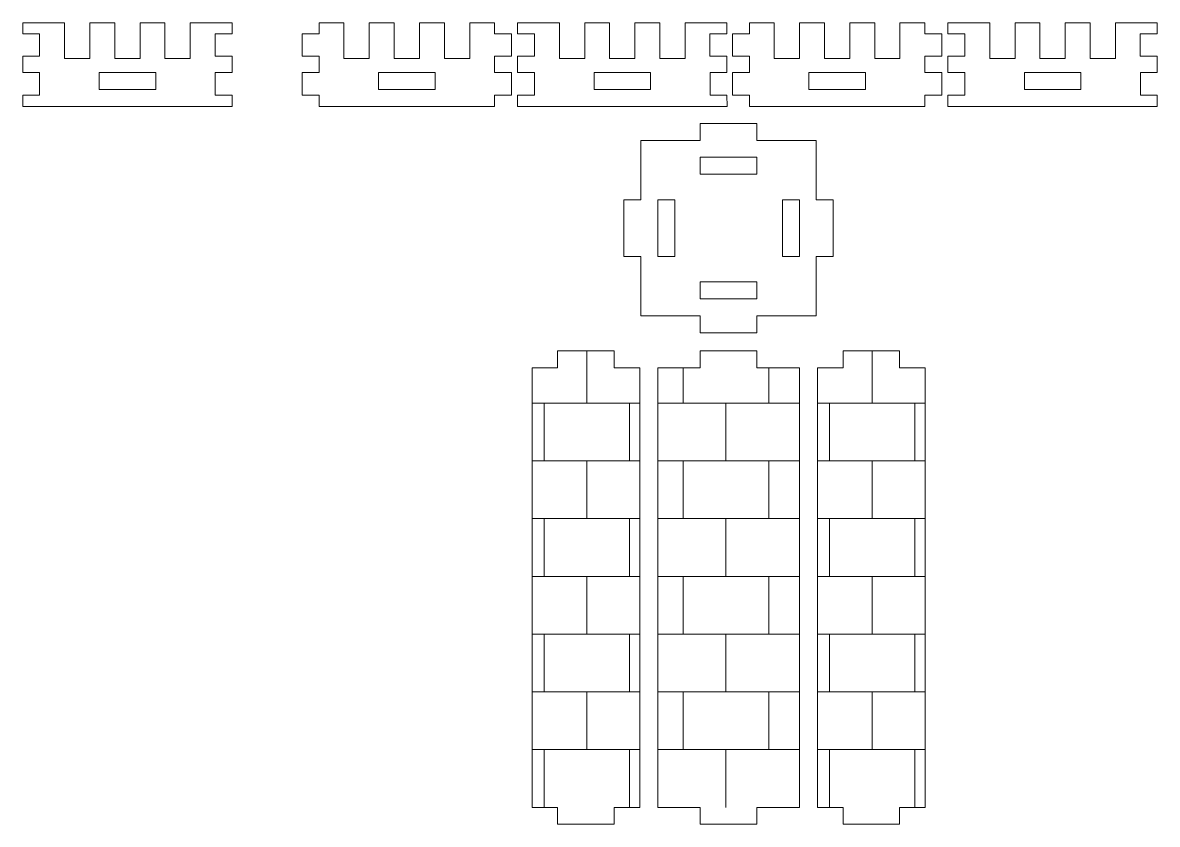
# Model space of a CAD drawing. Header units: millimetres. Extents: x -421 to 418, y -426 to 431.
# Drawn here: x 217.2 to 417.9, y -30.4 to 111.4 of the extents above; entities that cross this region are included whole.
import ezdxf

# ---------------------------------------------------------------- set-up
doc = ezdxf.new("R2010")
doc.units = ezdxf.units.MM
doc.header["$MEASUREMENT"] = 0
doc.layers.add('layer 1', color=7, linetype='Continuous')

msp = doc.modelspace()

# ---------------------------------------------------------------- linework, layer by layer
at = {"layer": 'layer 1', "color": 250, "lineweight": 9}
for points, knots in [([(217.2082, 96.5401), (217.2082, 96.5401), (217.2078, 98.5401), (217.2078, 98.5401), (217.2078, 98.5401), (217.2078, 98.5401), (220.2082, 98.5401), (220.2082, 98.5401), (220.2082, 98.5401), (220.2082, 98.5401), (220.2082, 102.5401), (220.2082, 102.5401), (220.2082, 102.5401), (220.2082, 102.5401), (217.2071, 102.5401), (217.2071, 102.5401), (217.2071, 102.5401), (217.2071, 102.5401), (217.2066, 105.4029), (217.2066, 105.4029), (217.2066, 105.4029), (217.2066, 105.4029), (220.1899, 105.4029), (220.1899, 105.4029), (220.1899, 105.4029), (220.1899, 105.4029), (220.1899, 109.4029), (220.1899, 109.4029), (220.1899, 109.4029), (220.1899, 109.4029), (217.2059, 109.4029), (217.2059, 109.4029), (217.2059, 109.4029), (217.2059, 109.4029), (217.2056, 111.3501), (217.2056, 111.3501), (217.2056, 111.3501), (217.2056, 111.3501), (224.6071, 111.3501), (224.6071, 111.3501), (224.6071, 111.3501), (224.6071, 111.3501), (224.6071, 105.0354), (224.6071, 105.0354), (224.6071, 105.0354), (224.6071, 105.0354), (229.0857, 105.0354), (229.0857, 105.0354), (229.0857, 105.0354), (229.0857, 105.0354), (229.0857, 111.3501), (229.0857, 111.3501), (229.0857, 111.3501), (229.0857, 111.3501), (233.4872, 111.3501), (233.4872, 111.3501), (233.4872, 111.3501), (233.4872, 111.3501), (233.4872, 105.0354), (233.4872, 105.0354), (233.4872, 105.0354), (233.4872, 105.0354), (237.9658, 105.0354), (237.9658, 105.0354), (237.9658, 105.0354), (237.9658, 105.0354), (237.9658, 111.3501), (237.9658, 111.3501), (237.9658, 111.3501), (237.9658, 111.3501), (242.3674, 111.3501), (242.3674, 111.3501), (242.3674, 111.3501), (242.3674, 111.3501), (242.3674, 105.0354), (242.3674, 105.0354), (242.3674, 105.0354), (242.3674, 105.0354), (246.8461, 105.0354), (246.8461, 105.0354), (246.8461, 105.0354), (246.8461, 105.0354), (246.8461, 111.3501), (246.8461, 111.3501), (246.8461, 111.3501), (246.8461, 111.3501), (254.2477, 111.3501), (254.2477, 111.3501), (254.2477, 111.3501), (254.2477, 111.3501), (254.2491, 109.4029), (254.2491, 109.4029), (254.2491, 109.4029), (254.2491, 109.4029), (251.2441, 109.4029), (251.2441, 109.4029), (251.2441, 109.4029), (251.2441, 109.4029), (251.2441, 105.4029), (251.2441, 105.4029), (251.2441, 105.4029), (251.2441, 105.4029), (254.252, 105.4029), (254.252, 105.4029), (254.252, 105.4029), (254.252, 105.4029), (254.254, 102.5401), (254.254, 102.5401), (254.254, 102.5401), (254.254, 102.5401), (251.2581, 102.5401), (251.2581, 102.5401), (251.2581, 102.5401), (251.2581, 102.5401), (251.2581, 98.5401), (251.2581, 98.5401), (251.2581, 98.5401), (251.2581, 98.5401), (254.2569, 98.5401), (254.2569, 98.5401), (254.2569, 98.5401), (254.2569, 98.5401), (254.2583, 96.5401), (254.2583, 96.5401), (254.2583, 96.5401), (254.2583, 96.5401), (217.2082, 96.5401), (217.2082, 96.5401)], [0, 0, 0, 0, 0.03030303, 0.03030303, 0.03030303, 0.03030303, 0.06060606, 0.06060606, 0.06060606, 0.06060606, 0.09090909, 0.09090909, 0.09090909, 0.09090909, 0.12121212, 0.12121212, 0.12121212, 0.12121212, 0.15151515, 0.15151515, 0.15151515, 0.15151515, 0.18181818, 0.18181818, 0.18181818, 0.18181818, 0.21212121, 0.21212121, 0.21212121, 0.21212121, 0.24242424, 0.24242424, 0.24242424, 0.24242424, 0.27272727, 0.27272727, 0.27272727, 0.27272727, 0.3030303, 0.3030303, 0.3030303, 0.3030303, 0.33333333, 0.33333333, 0.33333333, 0.33333333, 0.36363636, 0.36363636, 0.36363636, 0.36363636, 0.39393939, 0.39393939, 0.39393939, 0.39393939, 0.42424242, 0.42424242, 0.42424242, 0.42424242, 0.45454545, 0.45454545, 0.45454545, 0.45454545, 0.48484848, 0.48484848, 0.48484848, 0.48484848, 0.51515152, 0.51515152, 0.51515152, 0.51515152, 0.54545455, 0.54545455, 0.54545455, 0.54545455, 0.57575758, 0.57575758, 0.57575758, 0.57575758, 0.60606061, 0.60606061, 0.60606061, 0.60606061, 0.63636364, 0.63636364, 0.63636364, 0.63636364, 0.66666667, 0.66666667, 0.66666667, 0.66666667, 0.6969697, 0.6969697, 0.6969697, 0.6969697, 0.72727273, 0.72727273, 0.72727273, 0.72727273, 0.75757576, 0.75757576, 0.75757576, 0.75757576, 0.78787879, 0.78787879, 0.78787879, 0.78787879, 0.81818182, 0.81818182, 0.81818182, 0.81818182, 0.84848485, 0.84848485, 0.84848485, 0.84848485, 0.87878788, 0.87878788, 0.87878788, 0.87878788, 0.90909091, 0.90909091, 0.90909091, 0.90909091, 0.93939394, 0.93939394, 0.93939394, 0.93939394, 1, 1, 1, 1]), ([(269.6519, 96.5401), (269.6519, 96.5401), (269.6515, 98.5401), (269.6515, 98.5401), (269.6515, 98.5401), (269.6515, 98.5401), (266.6552, 98.5401), (266.6552, 98.5401), (266.6552, 98.5401), (266.6552, 98.5401), (266.6552, 102.5401), (266.6552, 102.5401), (266.6552, 102.5401), (266.6552, 102.5401), (269.6508, 102.5401), (269.6508, 102.5401), (269.6508, 102.5401), (269.6508, 102.5401), (269.6503, 105.4029), (269.6503, 105.4029), (269.6503, 105.4029), (269.6503, 105.4029), (266.6403, 105.4029), (266.6403, 105.4029), (266.6403, 105.4029), (266.6403, 105.4029), (266.6403, 109.4029), (266.6403, 109.4029), (266.6403, 109.4029), (266.6403, 109.4029), (269.6496, 109.4029), (269.6496, 109.4029), (269.6496, 109.4029), (269.6496, 109.4029), (269.6493, 111.3501), (269.6493, 111.3501), (269.6493, 111.3501), (269.6493, 111.3501), (274.0508, 111.3501), (274.0508, 111.3501), (274.0508, 111.3501), (274.0508, 111.3501), (274.0508, 105.0354), (274.0508, 105.0354), (274.0508, 105.0354), (274.0508, 105.0354), (278.5294, 105.0354), (278.5294, 105.0354), (278.5294, 105.0354), (278.5294, 105.0354), (278.5294, 111.3501), (278.5294, 111.3501), (278.5294, 111.3501), (278.5294, 111.3501), (282.9309, 111.3501), (282.9309, 111.3501), (282.9309, 111.3501), (282.9309, 111.3501), (282.9309, 105.0354), (282.9309, 105.0354), (282.9309, 105.0354), (282.9309, 105.0354), (287.4095, 105.0354), (287.4095, 105.0354), (287.4095, 105.0354), (287.4095, 105.0354), (287.4095, 111.3501), (287.4095, 111.3501), (287.4095, 111.3501), (287.4095, 111.3501), (291.8111, 111.3501), (291.8111, 111.3501), (291.8111, 111.3501), (291.8111, 111.3501), (291.8111, 105.0354), (291.8111, 105.0354), (291.8111, 105.0354), (291.8111, 105.0354), (296.2898, 105.0354), (296.2898, 105.0354), (296.2898, 105.0354), (296.2898, 105.0354), (296.2898, 111.3501), (296.2898, 111.3501), (296.2898, 111.3501), (296.2898, 111.3501), (300.6914, 111.3501), (300.6914, 111.3501), (300.6914, 111.3501), (300.6914, 111.3501), (300.6928, 109.4029), (300.6928, 109.4029), (300.6928, 109.4029), (300.6928, 109.4029), (303.6865, 109.4029), (303.6865, 109.4029), (303.6865, 109.4029), (303.6865, 109.4029), (303.6865, 105.4029), (303.6865, 105.4029), (303.6865, 105.4029), (303.6865, 105.4029), (300.6957, 105.4029), (300.6957, 105.4029), (300.6957, 105.4029), (300.6957, 105.4029), (300.6977, 102.5401), (300.6977, 102.5401), (300.6977, 102.5401), (300.6977, 102.5401), (303.702, 102.5401), (303.702, 102.5401), (303.702, 102.5401), (303.702, 102.5401), (303.702, 98.5401), (303.702, 98.5401), (303.702, 98.5401), (303.702, 98.5401), (300.7006, 98.5401), (300.7006, 98.5401), (300.7006, 98.5401), (300.7006, 98.5401), (300.702, 96.5401), (300.702, 96.5401), (300.702, 96.5401), (300.702, 96.5401), (269.6519, 96.5401), (269.6519, 96.5401)], [0, 0, 0, 0, 0.03030303, 0.03030303, 0.03030303, 0.03030303, 0.06060606, 0.06060606, 0.06060606, 0.06060606, 0.09090909, 0.09090909, 0.09090909, 0.09090909, 0.12121212, 0.12121212, 0.12121212, 0.12121212, 0.15151515, 0.15151515, 0.15151515, 0.15151515, 0.18181818, 0.18181818, 0.18181818, 0.18181818, 0.21212121, 0.21212121, 0.21212121, 0.21212121, 0.24242424, 0.24242424, 0.24242424, 0.24242424, 0.27272727, 0.27272727, 0.27272727, 0.27272727, 0.3030303, 0.3030303, 0.3030303, 0.3030303, 0.33333333, 0.33333333, 0.33333333, 0.33333333, 0.36363636, 0.36363636, 0.36363636, 0.36363636, 0.39393939, 0.39393939, 0.39393939, 0.39393939, 0.42424242, 0.42424242, 0.42424242, 0.42424242, 0.45454545, 0.45454545, 0.45454545, 0.45454545, 0.48484848, 0.48484848, 0.48484848, 0.48484848, 0.51515152, 0.51515152, 0.51515152, 0.51515152, 0.54545455, 0.54545455, 0.54545455, 0.54545455, 0.57575758, 0.57575758, 0.57575758, 0.57575758, 0.60606061, 0.60606061, 0.60606061, 0.60606061, 0.63636364, 0.63636364, 0.63636364, 0.63636364, 0.66666667, 0.66666667, 0.66666667, 0.66666667, 0.6969697, 0.6969697, 0.6969697, 0.6969697, 0.72727273, 0.72727273, 0.72727273, 0.72727273, 0.75757576, 0.75757576, 0.75757576, 0.75757576, 0.78787879, 0.78787879, 0.78787879, 0.78787879, 0.81818182, 0.81818182, 0.81818182, 0.81818182, 0.84848485, 0.84848485, 0.84848485, 0.84848485, 0.87878788, 0.87878788, 0.87878788, 0.87878788, 0.90909091, 0.90909091, 0.90909091, 0.90909091, 0.93939394, 0.93939394, 0.93939394, 0.93939394, 1, 1, 1, 1]), ([(304.7652, 96.5401), (304.7652, 96.5401), (304.7648, 98.5401), (304.7648, 98.5401), (304.7648, 98.5401), (304.7648, 98.5401), (307.7652, 98.5401), (307.7652, 98.5401), (307.7652, 98.5401), (307.7652, 98.5401), (307.7652, 102.5401), (307.7652, 102.5401), (307.7652, 102.5401), (307.7652, 102.5401), (304.7641, 102.5401), (304.7641, 102.5401), (304.7641, 102.5401), (304.7641, 102.5401), (304.7636, 105.4029), (304.7636, 105.4029), (304.7636, 105.4029), (304.7636, 105.4029), (307.7469, 105.4029), (307.7469, 105.4029), (307.7469, 105.4029), (307.7469, 105.4029), (307.7469, 109.4029), (307.7469, 109.4029), (307.7469, 109.4029), (307.7469, 109.4029), (304.7629, 109.4029), (304.7629, 109.4029), (304.7629, 109.4029), (304.7629, 109.4029), (304.7626, 111.3501), (304.7626, 111.3501), (304.7626, 111.3501), (304.7626, 111.3501), (312.1641, 111.3501), (312.1641, 111.3501), (312.1641, 111.3501), (312.1641, 111.3501), (312.1641, 105.0354), (312.1641, 105.0354), (312.1641, 105.0354), (312.1641, 105.0354), (316.6427, 105.0354), (316.6427, 105.0354), (316.6427, 105.0354), (316.6427, 105.0354), (316.6427, 111.3501), (316.6427, 111.3501), (316.6427, 111.3501), (316.6427, 111.3501), (321.0442, 111.3501), (321.0442, 111.3501), (321.0442, 111.3501), (321.0442, 111.3501), (321.0442, 105.0354), (321.0442, 105.0354), (321.0442, 105.0354), (321.0442, 105.0354), (325.5228, 105.0354), (325.5228, 105.0354), (325.5228, 105.0354), (325.5228, 105.0354), (325.5228, 111.3501), (325.5228, 111.3501), (325.5228, 111.3501), (325.5228, 111.3501), (329.9244, 111.3501), (329.9244, 111.3501), (329.9244, 111.3501), (329.9244, 111.3501), (329.9244, 105.0354), (329.9244, 105.0354), (329.9244, 105.0354), (329.9244, 105.0354), (334.4031, 105.0354), (334.4031, 105.0354), (334.4031, 105.0354), (334.4031, 105.0354), (334.4031, 111.3501), (334.4031, 111.3501), (334.4031, 111.3501), (334.4031, 111.3501), (341.8047, 111.3501), (341.8047, 111.3501), (341.8047, 111.3501), (341.8047, 111.3501), (341.8061, 109.4029), (341.8061, 109.4029), (341.8061, 109.4029), (341.8061, 109.4029), (338.8011, 109.4029), (338.8011, 109.4029), (338.8011, 109.4029), (338.8011, 109.4029), (338.8011, 105.4029), (338.8011, 105.4029), (338.8011, 105.4029), (338.8011, 105.4029), (341.809, 105.4029), (341.809, 105.4029), (341.809, 105.4029), (341.809, 105.4029), (341.811, 102.5401), (341.811, 102.5401), (341.811, 102.5401), (341.811, 102.5401), (338.8151, 102.5401), (338.8151, 102.5401), (338.8151, 102.5401), (338.8151, 102.5401), (338.8151, 98.5401), (338.8151, 98.5401), (338.8151, 98.5401), (338.8151, 98.5401), (341.8139, 98.5401), (341.8139, 98.5401), (341.8139, 98.5401), (341.8139, 98.5401), (341.8153, 96.5401), (341.8153, 96.5401), (341.8153, 96.5401), (341.8153, 96.5401), (304.7652, 96.5401), (304.7652, 96.5401)], [0, 0, 0, 0, 0.03030303, 0.03030303, 0.03030303, 0.03030303, 0.06060606, 0.06060606, 0.06060606, 0.06060606, 0.09090909, 0.09090909, 0.09090909, 0.09090909, 0.12121212, 0.12121212, 0.12121212, 0.12121212, 0.15151515, 0.15151515, 0.15151515, 0.15151515, 0.18181818, 0.18181818, 0.18181818, 0.18181818, 0.21212121, 0.21212121, 0.21212121, 0.21212121, 0.24242424, 0.24242424, 0.24242424, 0.24242424, 0.27272727, 0.27272727, 0.27272727, 0.27272727, 0.3030303, 0.3030303, 0.3030303, 0.3030303, 0.33333333, 0.33333333, 0.33333333, 0.33333333, 0.36363636, 0.36363636, 0.36363636, 0.36363636, 0.39393939, 0.39393939, 0.39393939, 0.39393939, 0.42424242, 0.42424242, 0.42424242, 0.42424242, 0.45454545, 0.45454545, 0.45454545, 0.45454545, 0.48484848, 0.48484848, 0.48484848, 0.48484848, 0.51515152, 0.51515152, 0.51515152, 0.51515152, 0.54545455, 0.54545455, 0.54545455, 0.54545455, 0.57575758, 0.57575758, 0.57575758, 0.57575758, 0.60606061, 0.60606061, 0.60606061, 0.60606061, 0.63636364, 0.63636364, 0.63636364, 0.63636364, 0.66666667, 0.66666667, 0.66666667, 0.66666667, 0.6969697, 0.6969697, 0.6969697, 0.6969697, 0.72727273, 0.72727273, 0.72727273, 0.72727273, 0.75757576, 0.75757576, 0.75757576, 0.75757576, 0.78787879, 0.78787879, 0.78787879, 0.78787879, 0.81818182, 0.81818182, 0.81818182, 0.81818182, 0.84848485, 0.84848485, 0.84848485, 0.84848485, 0.87878788, 0.87878788, 0.87878788, 0.87878788, 0.90909091, 0.90909091, 0.90909091, 0.90909091, 0.93939394, 0.93939394, 0.93939394, 0.93939394, 1, 1, 1, 1]), ([(345.7839, 96.5401), (345.7839, 96.5401), (345.7835, 98.5401), (345.7835, 98.5401), (345.7835, 98.5401), (345.7835, 98.5401), (342.7872, 98.5401), (342.7872, 98.5401), (342.7872, 98.5401), (342.7872, 98.5401), (342.7872, 102.5401), (342.7872, 102.5401), (342.7872, 102.5401), (342.7872, 102.5401), (345.7828, 102.5401), (345.7828, 102.5401), (345.7828, 102.5401), (345.7828, 102.5401), (345.7823, 105.4029), (345.7823, 105.4029), (345.7823, 105.4029), (345.7823, 105.4029), (342.7723, 105.4029), (342.7723, 105.4029), (342.7723, 105.4029), (342.7723, 105.4029), (342.7723, 109.4029), (342.7723, 109.4029), (342.7723, 109.4029), (342.7723, 109.4029), (345.7816, 109.4029), (345.7816, 109.4029), (345.7816, 109.4029), (345.7816, 109.4029), (345.7813, 111.3501), (345.7813, 111.3501), (345.7813, 111.3501), (345.7813, 111.3501), (350.1828, 111.3501), (350.1828, 111.3501), (350.1828, 111.3501), (350.1828, 111.3501), (350.1828, 105.0354), (350.1828, 105.0354), (350.1828, 105.0354), (350.1828, 105.0354), (354.6614, 105.0354), (354.6614, 105.0354), (354.6614, 105.0354), (354.6614, 105.0354), (354.6614, 111.3501), (354.6614, 111.3501), (354.6614, 111.3501), (354.6614, 111.3501), (359.0629, 111.3501), (359.0629, 111.3501), (359.0629, 111.3501), (359.0629, 111.3501), (359.0629, 105.0354), (359.0629, 105.0354), (359.0629, 105.0354), (359.0629, 105.0354), (363.5415, 105.0354), (363.5415, 105.0354), (363.5415, 105.0354), (363.5415, 105.0354), (363.5415, 111.3501), (363.5415, 111.3501), (363.5415, 111.3501), (363.5415, 111.3501), (367.9431, 111.3501), (367.9431, 111.3501), (367.9431, 111.3501), (367.9431, 111.3501), (367.9431, 105.0354), (367.9431, 105.0354), (367.9431, 105.0354), (367.9431, 105.0354), (372.4218, 105.0354), (372.4218, 105.0354), (372.4218, 105.0354), (372.4218, 105.0354), (372.4218, 111.3501), (372.4218, 111.3501), (372.4218, 111.3501), (372.4218, 111.3501), (376.8234, 111.3501), (376.8234, 111.3501), (376.8234, 111.3501), (376.8234, 111.3501), (376.8248, 109.4029), (376.8248, 109.4029), (376.8248, 109.4029), (376.8248, 109.4029), (379.8185, 109.4029), (379.8185, 109.4029), (379.8185, 109.4029), (379.8185, 109.4029), (379.8185, 105.4029), (379.8185, 105.4029), (379.8185, 105.4029), (379.8185, 105.4029), (376.8277, 105.4029), (376.8277, 105.4029), (376.8277, 105.4029), (376.8277, 105.4029), (376.8297, 102.5401), (376.8297, 102.5401), (376.8297, 102.5401), (376.8297, 102.5401), (379.834, 102.5401), (379.834, 102.5401), (379.834, 102.5401), (379.834, 102.5401), (379.834, 98.5401), (379.834, 98.5401), (379.834, 98.5401), (379.834, 98.5401), (376.8326, 98.5401), (376.8326, 98.5401), (376.8326, 98.5401), (376.8326, 98.5401), (376.834, 96.5401), (376.834, 96.5401), (376.834, 96.5401), (376.834, 96.5401), (345.7839, 96.5401), (345.7839, 96.5401)], [0, 0, 0, 0, 0.03030303, 0.03030303, 0.03030303, 0.03030303, 0.06060606, 0.06060606, 0.06060606, 0.06060606, 0.09090909, 0.09090909, 0.09090909, 0.09090909, 0.12121212, 0.12121212, 0.12121212, 0.12121212, 0.15151515, 0.15151515, 0.15151515, 0.15151515, 0.18181818, 0.18181818, 0.18181818, 0.18181818, 0.21212121, 0.21212121, 0.21212121, 0.21212121, 0.24242424, 0.24242424, 0.24242424, 0.24242424, 0.27272727, 0.27272727, 0.27272727, 0.27272727, 0.3030303, 0.3030303, 0.3030303, 0.3030303, 0.33333333, 0.33333333, 0.33333333, 0.33333333, 0.36363636, 0.36363636, 0.36363636, 0.36363636, 0.39393939, 0.39393939, 0.39393939, 0.39393939, 0.42424242, 0.42424242, 0.42424242, 0.42424242, 0.45454545, 0.45454545, 0.45454545, 0.45454545, 0.48484848, 0.48484848, 0.48484848, 0.48484848, 0.51515152, 0.51515152, 0.51515152, 0.51515152, 0.54545455, 0.54545455, 0.54545455, 0.54545455, 0.57575758, 0.57575758, 0.57575758, 0.57575758, 0.60606061, 0.60606061, 0.60606061, 0.60606061, 0.63636364, 0.63636364, 0.63636364, 0.63636364, 0.66666667, 0.66666667, 0.66666667, 0.66666667, 0.6969697, 0.6969697, 0.6969697, 0.6969697, 0.72727273, 0.72727273, 0.72727273, 0.72727273, 0.75757576, 0.75757576, 0.75757576, 0.75757576, 0.78787879, 0.78787879, 0.78787879, 0.78787879, 0.81818182, 0.81818182, 0.81818182, 0.81818182, 0.84848485, 0.84848485, 0.84848485, 0.84848485, 0.87878788, 0.87878788, 0.87878788, 0.87878788, 0.90909091, 0.90909091, 0.90909091, 0.90909091, 0.93939394, 0.93939394, 0.93939394, 0.93939394, 1, 1, 1, 1]), ([(380.8972, 96.5401), (380.8972, 96.5401), (380.8968, 98.5401), (380.8968, 98.5401), (380.8968, 98.5401), (380.8968, 98.5401), (383.8972, 98.5401), (383.8972, 98.5401), (383.8972, 98.5401), (383.8972, 98.5401), (383.8972, 102.5401), (383.8972, 102.5401), (383.8972, 102.5401), (383.8972, 102.5401), (380.8961, 102.5401), (380.8961, 102.5401), (380.8961, 102.5401), (380.8961, 102.5401), (380.8956, 105.4029), (380.8956, 105.4029), (380.8956, 105.4029), (380.8956, 105.4029), (383.8789, 105.4029), (383.8789, 105.4029), (383.8789, 105.4029), (383.8789, 105.4029), (383.8789, 109.4029), (383.8789, 109.4029), (383.8789, 109.4029), (383.8789, 109.4029), (380.8949, 109.4029), (380.8949, 109.4029), (380.8949, 109.4029), (380.8949, 109.4029), (380.8946, 111.3501), (380.8946, 111.3501), (380.8946, 111.3501), (380.8946, 111.3501), (388.2961, 111.3501), (388.2961, 111.3501), (388.2961, 111.3501), (388.2961, 111.3501), (388.2961, 105.0354), (388.2961, 105.0354), (388.2961, 105.0354), (388.2961, 105.0354), (392.7747, 105.0354), (392.7747, 105.0354), (392.7747, 105.0354), (392.7747, 105.0354), (392.7747, 111.3501), (392.7747, 111.3501), (392.7747, 111.3501), (392.7747, 111.3501), (397.1762, 111.3501), (397.1762, 111.3501), (397.1762, 111.3501), (397.1762, 111.3501), (397.1762, 105.0354), (397.1762, 105.0354), (397.1762, 105.0354), (397.1762, 105.0354), (401.6548, 105.0354), (401.6548, 105.0354), (401.6548, 105.0354), (401.6548, 105.0354), (401.6548, 111.3501), (401.6548, 111.3501), (401.6548, 111.3501), (401.6548, 111.3501), (406.0564, 111.3501), (406.0564, 111.3501), (406.0564, 111.3501), (406.0564, 111.3501), (406.0564, 105.0354), (406.0564, 105.0354), (406.0564, 105.0354), (406.0564, 105.0354), (410.5351, 105.0354), (410.5351, 105.0354), (410.5351, 105.0354), (410.5351, 105.0354), (410.5351, 111.3501), (410.5351, 111.3501), (410.5351, 111.3501), (410.5351, 111.3501), (417.9367, 111.3501), (417.9367, 111.3501), (417.9367, 111.3501), (417.9367, 111.3501), (417.9381, 109.4029), (417.9381, 109.4029), (417.9381, 109.4029), (417.9381, 109.4029), (414.9331, 109.4029), (414.9331, 109.4029), (414.9331, 109.4029), (414.9331, 109.4029), (414.9331, 105.4029), (414.9331, 105.4029), (414.9331, 105.4029), (414.9331, 105.4029), (417.941, 105.4029), (417.941, 105.4029), (417.941, 105.4029), (417.941, 105.4029), (417.943, 102.5401), (417.943, 102.5401), (417.943, 102.5401), (417.943, 102.5401), (414.9471, 102.5401), (414.9471, 102.5401), (414.9471, 102.5401), (414.9471, 102.5401), (414.9471, 98.5401), (414.9471, 98.5401), (414.9471, 98.5401), (414.9471, 98.5401), (417.9459, 98.5401), (417.9459, 98.5401), (417.9459, 98.5401), (417.9459, 98.5401), (417.9473, 96.5401), (417.9473, 96.5401), (417.9473, 96.5401), (417.9473, 96.5401), (380.8972, 96.5401), (380.8972, 96.5401)], [0, 0, 0, 0, 0.03030303, 0.03030303, 0.03030303, 0.03030303, 0.06060606, 0.06060606, 0.06060606, 0.06060606, 0.09090909, 0.09090909, 0.09090909, 0.09090909, 0.12121212, 0.12121212, 0.12121212, 0.12121212, 0.15151515, 0.15151515, 0.15151515, 0.15151515, 0.18181818, 0.18181818, 0.18181818, 0.18181818, 0.21212121, 0.21212121, 0.21212121, 0.21212121, 0.24242424, 0.24242424, 0.24242424, 0.24242424, 0.27272727, 0.27272727, 0.27272727, 0.27272727, 0.3030303, 0.3030303, 0.3030303, 0.3030303, 0.33333333, 0.33333333, 0.33333333, 0.33333333, 0.36363636, 0.36363636, 0.36363636, 0.36363636, 0.39393939, 0.39393939, 0.39393939, 0.39393939, 0.42424242, 0.42424242, 0.42424242, 0.42424242, 0.45454545, 0.45454545, 0.45454545, 0.45454545, 0.48484848, 0.48484848, 0.48484848, 0.48484848, 0.51515152, 0.51515152, 0.51515152, 0.51515152, 0.54545455, 0.54545455, 0.54545455, 0.54545455, 0.57575758, 0.57575758, 0.57575758, 0.57575758, 0.60606061, 0.60606061, 0.60606061, 0.60606061, 0.63636364, 0.63636364, 0.63636364, 0.63636364, 0.66666667, 0.66666667, 0.66666667, 0.66666667, 0.6969697, 0.6969697, 0.6969697, 0.6969697, 0.72727273, 0.72727273, 0.72727273, 0.72727273, 0.75757576, 0.75757576, 0.75757576, 0.75757576, 0.78787879, 0.78787879, 0.78787879, 0.78787879, 0.81818182, 0.81818182, 0.81818182, 0.81818182, 0.84848485, 0.84848485, 0.84848485, 0.84848485, 0.87878788, 0.87878788, 0.87878788, 0.87878788, 0.90909091, 0.90909091, 0.90909091, 0.90909091, 0.93939394, 0.93939394, 0.93939394, 0.93939394, 1, 1, 1, 1]), ([(230.7332, 99.5401), (230.7332, 99.5401), (240.7332, 99.5401), (240.7332, 99.5401), (240.7332, 99.5401), (240.7332, 99.5401), (240.7332, 102.5401), (240.7332, 102.5401), (240.7332, 102.5401), (240.7332, 102.5401), (230.7332, 102.5401), (230.7332, 102.5401), (230.7332, 102.5401), (230.7332, 102.5401), (230.7332, 99.5401), (230.7332, 99.5401)], [0, 0, 0, 0, 0.2, 0.2, 0.2, 0.2, 0.4, 0.4, 0.4, 0.4, 0.6, 0.6, 0.6, 0.6, 1, 1, 1, 1]), ([(280.1769, 99.5401), (280.1769, 99.5401), (290.1769, 99.5401), (290.1769, 99.5401), (290.1769, 99.5401), (290.1769, 99.5401), (290.1769, 102.5401), (290.1769, 102.5401), (290.1769, 102.5401), (290.1769, 102.5401), (280.1769, 102.5401), (280.1769, 102.5401), (280.1769, 102.5401), (280.1769, 102.5401), (280.1769, 99.5401), (280.1769, 99.5401)], [0, 0, 0, 0, 0.2, 0.2, 0.2, 0.2, 0.4, 0.4, 0.4, 0.4, 0.6, 0.6, 0.6, 0.6, 1, 1, 1, 1]), ([(318.2902, 99.5401), (318.2902, 99.5401), (328.2902, 99.5401), (328.2902, 99.5401), (328.2902, 99.5401), (328.2902, 99.5401), (328.2902, 102.5401), (328.2902, 102.5401), (328.2902, 102.5401), (328.2902, 102.5401), (318.2902, 102.5401), (318.2902, 102.5401), (318.2902, 102.5401), (318.2902, 102.5401), (318.2902, 99.5401), (318.2902, 99.5401)], [0, 0, 0, 0, 0.2, 0.2, 0.2, 0.2, 0.4, 0.4, 0.4, 0.4, 0.6, 0.6, 0.6, 0.6, 1, 1, 1, 1]), ([(356.3089, 99.5401), (356.3089, 99.5401), (366.3089, 99.5401), (366.3089, 99.5401), (366.3089, 99.5401), (366.3089, 99.5401), (366.3089, 102.5401), (366.3089, 102.5401), (366.3089, 102.5401), (366.3089, 102.5401), (356.3089, 102.5401), (356.3089, 102.5401), (356.3089, 102.5401), (356.3089, 102.5401), (356.3089, 99.5401), (356.3089, 99.5401)], [0, 0, 0, 0, 0.2, 0.2, 0.2, 0.2, 0.4, 0.4, 0.4, 0.4, 0.6, 0.6, 0.6, 0.6, 1, 1, 1, 1]), ([(394.4222, 99.5401), (394.4222, 99.5401), (404.4222, 99.5401), (404.4222, 99.5401), (404.4222, 99.5401), (404.4222, 99.5401), (404.4222, 102.5401), (404.4222, 102.5401), (404.4222, 102.5401), (404.4222, 102.5401), (394.4222, 102.5401), (394.4222, 102.5401), (394.4222, 102.5401), (394.4222, 102.5401), (394.4222, 99.5401), (394.4222, 99.5401)], [0, 0, 0, 0, 0.2, 0.2, 0.2, 0.2, 0.4, 0.4, 0.4, 0.4, 0.6, 0.6, 0.6, 0.6, 1, 1, 1, 1]), ([(326.5771, 59.4973), (326.5771, 59.4973), (337.0969, 59.4973), (337.0969, 59.4973), (337.0969, 59.4973), (337.0969, 59.4973), (337.0969, 56.4973), (337.0969, 56.4973), (337.0969, 56.4973), (337.0969, 56.4973), (347.0969, 56.4973), (347.0969, 56.4973), (347.0969, 56.4973), (347.0969, 56.4973), (347.0969, 59.4973), (347.0969, 59.4973), (347.0969, 59.4973), (347.0969, 59.4973), (357.6166, 59.4973), (357.6166, 59.4973), (357.6166, 59.4973), (357.6166, 59.4973), (357.6166, 70.0168), (357.6166, 70.0168), (357.6166, 70.0168), (357.6166, 70.0168), (360.6164, 70.0168), (360.6164, 70.0168), (360.6164, 70.0168), (360.6164, 70.0168), (360.6164, 80.0168), (360.6164, 80.0168), (360.6164, 80.0168), (360.6164, 80.0168), (357.6166, 80.0168), (357.6166, 80.0168), (357.6166, 80.0168), (357.6166, 80.0168), (357.6166, 90.5363), (357.6166, 90.5363), (357.6166, 90.5363), (357.6166, 90.5363), (347.0969, 90.5363), (347.0969, 90.5363), (347.0969, 90.5363), (347.0969, 90.5363), (347.0969, 93.5363), (347.0969, 93.5363), (347.0969, 93.5363), (347.0969, 93.5363), (337.0969, 93.5363), (337.0969, 93.5363), (337.0969, 93.5363), (337.0969, 93.5363), (337.0969, 90.5363), (337.0969, 90.5363), (337.0969, 90.5363), (337.0969, 90.5363), (326.5771, 90.5363), (326.5771, 90.5363), (326.5771, 90.5363), (326.5771, 90.5363), (326.5771, 80.0168), (326.5771, 80.0168), (326.5771, 80.0168), (326.5771, 80.0168), (323.5774, 80.0168), (323.5774, 80.0168), (323.5774, 80.0168), (323.5774, 80.0168), (323.5774, 70.0168), (323.5774, 70.0168), (323.5774, 70.0168), (323.5774, 70.0168), (326.5771, 70.0168), (326.5771, 70.0168), (326.5771, 70.0168), (326.5771, 70.0168), (326.5771, 59.4973), (326.5771, 59.4973)], [0, 0, 0, 0, 0.04761905, 0.04761905, 0.04761905, 0.04761905, 0.0952381, 0.0952381, 0.0952381, 0.0952381, 0.14285714, 0.14285714, 0.14285714, 0.14285714, 0.19047619, 0.19047619, 0.19047619, 0.19047619, 0.23809524, 0.23809524, 0.23809524, 0.23809524, 0.28571429, 0.28571429, 0.28571429, 0.28571429, 0.33333333, 0.33333333, 0.33333333, 0.33333333, 0.38095238, 0.38095238, 0.38095238, 0.38095238, 0.42857143, 0.42857143, 0.42857143, 0.42857143, 0.47619048, 0.47619048, 0.47619048, 0.47619048, 0.52380952, 0.52380952, 0.52380952, 0.52380952, 0.57142857, 0.57142857, 0.57142857, 0.57142857, 0.61904762, 0.61904762, 0.61904762, 0.61904762, 0.66666667, 0.66666667, 0.66666667, 0.66666667, 0.71428571, 0.71428571, 0.71428571, 0.71428571, 0.76190476, 0.76190476, 0.76190476, 0.76190476, 0.80952381, 0.80952381, 0.80952381, 0.80952381, 0.85714286, 0.85714286, 0.85714286, 0.85714286, 0.9047619, 0.9047619, 0.9047619, 0.9047619, 1, 1, 1, 1]), ([(337.0969, 87.5432), (337.0969, 87.5432), (347.0969, 87.5432), (347.0969, 87.5432), (347.0969, 87.5432), (347.0969, 87.5432), (347.0969, 84.5432), (347.0969, 84.5432), (347.0969, 84.5432), (347.0969, 84.5432), (337.0969, 84.5432), (337.0969, 84.5432), (337.0969, 84.5432), (337.0969, 84.5432), (337.0969, 87.5432), (337.0969, 87.5432)], [0, 0, 0, 0, 0.2, 0.2, 0.2, 0.2, 0.4, 0.4, 0.4, 0.4, 0.6, 0.6, 0.6, 0.6, 1, 1, 1, 1]), ([(329.5705, 70.0168), (329.5705, 70.0168), (329.5705, 80.0168), (329.5705, 80.0168), (329.5705, 80.0168), (329.5705, 80.0168), (332.5705, 80.0168), (332.5705, 80.0168), (332.5705, 80.0168), (332.5705, 80.0168), (332.5705, 70.0168), (332.5705, 70.0168), (332.5705, 70.0168), (332.5705, 70.0168), (329.5705, 70.0168), (329.5705, 70.0168)], [0, 0, 0, 0, 0.2, 0.2, 0.2, 0.2, 0.4, 0.4, 0.4, 0.4, 0.6, 0.6, 0.6, 0.6, 1, 1, 1, 1]), ([(351.6233, 70.0168), (351.6233, 70.0168), (351.6233, 80.0168), (351.6233, 80.0168), (351.6233, 80.0168), (351.6233, 80.0168), (354.6233, 80.0168), (354.6233, 80.0168), (354.6233, 80.0168), (354.6233, 80.0168), (354.6233, 70.0168), (354.6233, 70.0168), (354.6233, 70.0168), (354.6233, 70.0168), (351.6233, 70.0168), (351.6233, 70.0168)], [0, 0, 0, 0, 0.2, 0.2, 0.2, 0.2, 0.4, 0.4, 0.4, 0.4, 0.6, 0.6, 0.6, 0.6, 1, 1, 1, 1]), ([(337.0969, 65.4904), (337.0969, 65.4904), (347.0969, 65.4904), (347.0969, 65.4904), (347.0969, 65.4904), (347.0969, 65.4904), (347.0969, 62.4904), (347.0969, 62.4904), (347.0969, 62.4904), (347.0969, 62.4904), (337.0969, 62.4904), (337.0969, 62.4904), (337.0969, 62.4904), (337.0969, 62.4904), (337.0969, 65.4904), (337.0969, 65.4904)], [0, 0, 0, 0, 0.2, 0.2, 0.2, 0.2, 0.4, 0.4, 0.4, 0.4, 0.6, 0.6, 0.6, 0.6, 1, 1, 1, 1]), ([(307.3177, -27.4341), (307.3177, -27.4341), (311.8441, -27.4341), (311.8441, -27.4341), (311.8441, -27.4341), (311.8441, -27.4341), (311.8441, -30.4341), (311.8441, -30.4341), (311.8441, -30.4341), (311.8441, -30.4341), (321.8441, -30.4341), (321.8441, -30.4341), (321.8441, -30.4341), (321.8441, -30.4341), (321.8441, -27.4341), (321.8441, -27.4341), (321.8441, -27.4341), (321.8441, -27.4341), (326.3705, -27.4341), (326.3705, -27.4341), (326.3705, -27.4341), (326.3705, -27.4341), (326.3705, 50.3223), (326.3705, 50.3223), (326.3705, 50.3223), (326.3705, 50.3223), (321.8441, 50.3223), (321.8441, 50.3223), (321.8441, 50.3223), (321.8441, 50.3223), (321.8441, 53.3223), (321.8441, 53.3223), (321.8441, 53.3223), (321.8441, 53.3223), (311.8441, 53.3223), (311.8441, 53.3223), (311.8441, 53.3223), (311.8441, 53.3223), (311.8441, 50.3223), (311.8441, 50.3223), (311.8441, 50.3223), (311.8441, 50.3223), (307.3177, 50.3223), (307.3177, 50.3223), (307.3177, 50.3223), (307.3177, 50.3223), (307.3177, -27.4341), (307.3177, -27.4341)], [0, 0, 0, 0, 0.07692308, 0.07692308, 0.07692308, 0.07692308, 0.15384615, 0.15384615, 0.15384615, 0.15384615, 0.23076923, 0.23076923, 0.23076923, 0.23076923, 0.30769231, 0.30769231, 0.30769231, 0.30769231, 0.38461538, 0.38461538, 0.38461538, 0.38461538, 0.46153846, 0.46153846, 0.46153846, 0.46153846, 0.53846154, 0.53846154, 0.53846154, 0.53846154, 0.61538462, 0.61538462, 0.61538462, 0.61538462, 0.69230769, 0.69230769, 0.69230769, 0.69230769, 0.76923077, 0.76923077, 0.76923077, 0.76923077, 0.84615385, 0.84615385, 0.84615385, 0.84615385, 1, 1, 1, 1]), ([(329.5705, -27.4341), (329.5705, -27.4341), (337.0969, -27.4341), (337.0969, -27.4341), (337.0969, -27.4341), (337.0969, -27.4341), (337.0969, -30.4341), (337.0969, -30.4341), (337.0969, -30.4341), (337.0969, -30.4341), (347.0969, -30.4341), (347.0969, -30.4341), (347.0969, -30.4341), (347.0969, -30.4341), (347.0969, -27.4341), (347.0969, -27.4341), (347.0969, -27.4341), (347.0969, -27.4341), (354.6233, -27.4341), (354.6233, -27.4341), (354.6233, -27.4341), (354.6233, -27.4341), (354.6233, 50.3223), (354.6233, 50.3223), (354.6233, 50.3223), (354.6233, 50.3223), (347.0969, 50.3223), (347.0969, 50.3223), (347.0969, 50.3223), (347.0969, 50.3223), (347.0969, 53.3223), (347.0969, 53.3223), (347.0969, 53.3223), (347.0969, 53.3223), (337.0969, 53.3223), (337.0969, 53.3223), (337.0969, 53.3223), (337.0969, 53.3223), (337.0969, 50.3223), (337.0969, 50.3223), (337.0969, 50.3223), (337.0969, 50.3223), (329.5705, 50.3223), (329.5705, 50.3223), (329.5705, 50.3223), (329.5705, 50.3223), (329.5705, -27.4341), (329.5705, -27.4341)], [0, 0, 0, 0, 0.07692308, 0.07692308, 0.07692308, 0.07692308, 0.15384615, 0.15384615, 0.15384615, 0.15384615, 0.23076923, 0.23076923, 0.23076923, 0.23076923, 0.30769231, 0.30769231, 0.30769231, 0.30769231, 0.38461538, 0.38461538, 0.38461538, 0.38461538, 0.46153846, 0.46153846, 0.46153846, 0.46153846, 0.53846154, 0.53846154, 0.53846154, 0.53846154, 0.61538462, 0.61538462, 0.61538462, 0.61538462, 0.69230769, 0.69230769, 0.69230769, 0.69230769, 0.76923077, 0.76923077, 0.76923077, 0.76923077, 0.84615385, 0.84615385, 0.84615385, 0.84615385, 1, 1, 1, 1]), ([(357.8233, -27.4341), (357.8233, -27.4341), (362.3497, -27.4341), (362.3497, -27.4341), (362.3497, -27.4341), (362.3497, -27.4341), (362.3497, -30.4341), (362.3497, -30.4341), (362.3497, -30.4341), (362.3497, -30.4341), (372.3497, -30.4341), (372.3497, -30.4341), (372.3497, -30.4341), (372.3497, -30.4341), (372.3497, -27.4341), (372.3497, -27.4341), (372.3497, -27.4341), (372.3497, -27.4341), (376.8761, -27.4341), (376.8761, -27.4341), (376.8761, -27.4341), (376.8761, -27.4341), (376.8761, 50.3223), (376.8761, 50.3223), (376.8761, 50.3223), (376.8761, 50.3223), (372.3497, 50.3223), (372.3497, 50.3223), (372.3497, 50.3223), (372.3497, 50.3223), (372.3497, 53.3223), (372.3497, 53.3223), (372.3497, 53.3223), (372.3497, 53.3223), (362.3497, 53.3223), (362.3497, 53.3223), (362.3497, 53.3223), (362.3497, 53.3223), (362.3497, 50.3223), (362.3497, 50.3223), (362.3497, 50.3223), (362.3497, 50.3223), (357.8233, 50.3223), (357.8233, 50.3223), (357.8233, 50.3223), (357.8233, 50.3223), (357.8233, -27.4341), (357.8233, -27.4341)], [0, 0, 0, 0, 0.07692308, 0.07692308, 0.07692308, 0.07692308, 0.15384615, 0.15384615, 0.15384615, 0.15384615, 0.23076923, 0.23076923, 0.23076923, 0.23076923, 0.30769231, 0.30769231, 0.30769231, 0.30769231, 0.38461538, 0.38461538, 0.38461538, 0.38461538, 0.46153846, 0.46153846, 0.46153846, 0.46153846, 0.53846154, 0.53846154, 0.53846154, 0.53846154, 0.61538462, 0.61538462, 0.61538462, 0.61538462, 0.69230769, 0.69230769, 0.69230769, 0.69230769, 0.76923077, 0.76923077, 0.76923077, 0.76923077, 0.84615385, 0.84615385, 0.84615385, 0.84615385, 1, 1, 1, 1])]:
    msp.add_open_spline(points, degree=3, knots=knots, dxfattribs=at)
at = {"layer": 'layer 1', "color": 242, "lineweight": 9}
for points in [[(317.0009, 53.3223), (317.0009, 53.3223), (317.0009, 44.0622), (317.0009, 44.0622)], [(367.5065, 53.3223), (367.5065, 53.3223), (367.5065, 44.0622), (367.5065, 44.0622)], [(334.0795, 50.3223), (334.0795, 50.3223), (334.0795, 44.0622), (334.0795, 44.0622)], [(349.193, 50.3223), (349.193, 50.3223), (349.193, 44.0622), (349.193, 44.0622)], [(307.3177, 44.0622), (307.3177, 44.0622), (326.3705, 44.0622), (326.3705, 44.0622)], [(309.4441, 44.0622), (309.4441, 44.0622), (309.4441, 33.8484), (309.4441, 33.8484)], [(324.5576, 44.0622), (324.5576, 44.0622), (324.5576, 33.8484), (324.5576, 33.8484)], [(329.5705, 44.0622), (329.5705, 44.0622), (354.6233, 44.0622), (354.6233, 44.0622)], [(341.6363, 44.0622), (341.6363, 44.0622), (341.6363, 33.8484), (341.6363, 33.8484)], [(357.8233, 44.0622), (357.8233, 44.0622), (376.8761, 44.0622), (376.8761, 44.0622)], [(359.9497, 44.0622), (359.9497, 44.0622), (359.9497, 33.8484), (359.9497, 33.8484)], [(375.0632, 44.0622), (375.0632, 44.0622), (375.0632, 33.8484), (375.0632, 33.8484)], [(307.3177, 33.8484), (307.3177, 33.8484), (326.3705, 33.8484), (326.3705, 33.8484)], [(317.0009, 33.8484), (317.0009, 33.8484), (317.0009, 23.6347), (317.0009, 23.6347)], [(329.5705, 33.8484), (329.5705, 33.8484), (354.6233, 33.8484), (354.6233, 33.8484)], [(334.0795, 33.8484), (334.0795, 33.8484), (334.0795, 23.6347), (334.0795, 23.6347)], [(349.193, 33.8484), (349.193, 33.8484), (349.193, 23.6347), (349.193, 23.6347)], [(357.8233, 33.8484), (357.8233, 33.8484), (376.8761, 33.8484), (376.8761, 33.8484)], [(367.5065, 33.8484), (367.5065, 33.8484), (367.5065, 23.6347), (367.5065, 23.6347)], [(307.3177, 23.6347), (307.3177, 23.6347), (326.3705, 23.6347), (326.3705, 23.6347)], [(309.4441, 23.6347), (309.4441, 23.6347), (309.4441, 13.4209), (309.4441, 13.4209)], [(324.5576, 23.6347), (324.5576, 23.6347), (324.5576, 13.4209), (324.5576, 13.4209)], [(329.5705, 23.6347), (329.5705, 23.6347), (354.6233, 23.6347), (354.6233, 23.6347)], [(341.6363, 23.6347), (341.6363, 23.6347), (341.6363, 13.4209), (341.6363, 13.4209)], [(357.8233, 23.6347), (357.8233, 23.6347), (376.8761, 23.6347), (376.8761, 23.6347)], [(359.9497, 23.6347), (359.9497, 23.6347), (359.9497, 13.4209), (359.9497, 13.4209)], [(375.0632, 23.6347), (375.0632, 23.6347), (375.0632, 13.4209), (375.0632, 13.4209)], [(307.3177, 13.4209), (307.3177, 13.4209), (326.3705, 13.4209), (326.3705, 13.4209)], [(317.0009, 13.4209), (317.0009, 13.4209), (317.0009, 3.2072), (317.0009, 3.2072)], [(329.5705, 13.4209), (329.5705, 13.4209), (354.6233, 13.4209), (354.6233, 13.4209)], [(334.0795, 13.4209), (334.0795, 13.4209), (334.0795, 3.2072), (334.0795, 3.2072)], [(349.193, 13.4209), (349.193, 13.4209), (349.193, 3.2072), (349.193, 3.2072)], [(357.8233, 13.4209), (357.8233, 13.4209), (376.8761, 13.4209), (376.8761, 13.4209)], [(367.5065, 13.4209), (367.5065, 13.4209), (367.5065, 3.2072), (367.5065, 3.2072)], [(307.3177, 3.2072), (307.3177, 3.2072), (326.3705, 3.2072), (326.3705, 3.2072)], [(309.4441, 3.2072), (309.4441, 3.2072), (309.4441, -7.0066), (309.4441, -7.0066)], [(324.5576, 3.2072), (324.5576, 3.2072), (324.5576, -7.0066), (324.5576, -7.0066)], [(329.5705, 3.2072), (329.5705, 3.2072), (354.6233, 3.2072), (354.6233, 3.2072)], [(341.6363, 3.2072), (341.6363, 3.2072), (341.6363, -7.0066), (341.6363, -7.0066)], [(357.8233, 3.2072), (357.8233, 3.2072), (376.8761, 3.2072), (376.8761, 3.2072)], [(359.9497, 3.2072), (359.9497, 3.2072), (359.9497, -7.0066), (359.9497, -7.0066)], [(375.0632, 3.2072), (375.0632, 3.2072), (375.0632, -7.0066), (375.0632, -7.0066)], [(307.3177, -7.0066), (307.3177, -7.0066), (326.3705, -7.0066), (326.3705, -7.0066)], [(317.0009, -7.0066), (317.0009, -7.0066), (317.0009, -17.2203), (317.0009, -17.2203)], [(329.5705, -7.0066), (329.5705, -7.0066), (354.6233, -7.0066), (354.6233, -7.0066)], [(334.0795, -7.0066), (334.0795, -7.0066), (334.0795, -17.2203), (334.0795, -17.2203)], [(349.193, -7.0066), (349.193, -7.0066), (349.193, -17.2203), (349.193, -17.2203)], [(357.8233, -7.0066), (357.8233, -7.0066), (376.8761, -7.0066), (376.8761, -7.0066)], [(367.5065, -7.0066), (367.5065, -7.0066), (367.5065, -17.2203), (367.5065, -17.2203)], [(307.3177, -17.2203), (307.3177, -17.2203), (326.3705, -17.2203), (326.3705, -17.2203)], [(309.4441, -17.2203), (309.4441, -17.2203), (309.4441, -27.4341), (309.4441, -27.4341)], [(324.5576, -17.2203), (324.5576, -17.2203), (324.5576, -27.4341), (324.5576, -27.4341)], [(329.5705, -17.2203), (329.5705, -17.2203), (354.6233, -17.2203), (354.6233, -17.2203)], [(341.6363, -17.2203), (341.6363, -17.2203), (341.6363, -27.4341), (341.6363, -27.4341)], [(357.8233, -17.2203), (357.8233, -17.2203), (376.8761, -17.2203), (376.8761, -17.2203)], [(359.9497, -17.2203), (359.9497, -17.2203), (359.9497, -27.4341), (359.9497, -27.4341)], [(375.0632, -17.2203), (375.0632, -17.2203), (375.0632, -27.4341), (375.0632, -27.4341)]]:
    msp.add_open_spline(points, degree=3, dxfattribs=at)

doc.saveas('drawing.dxf')
